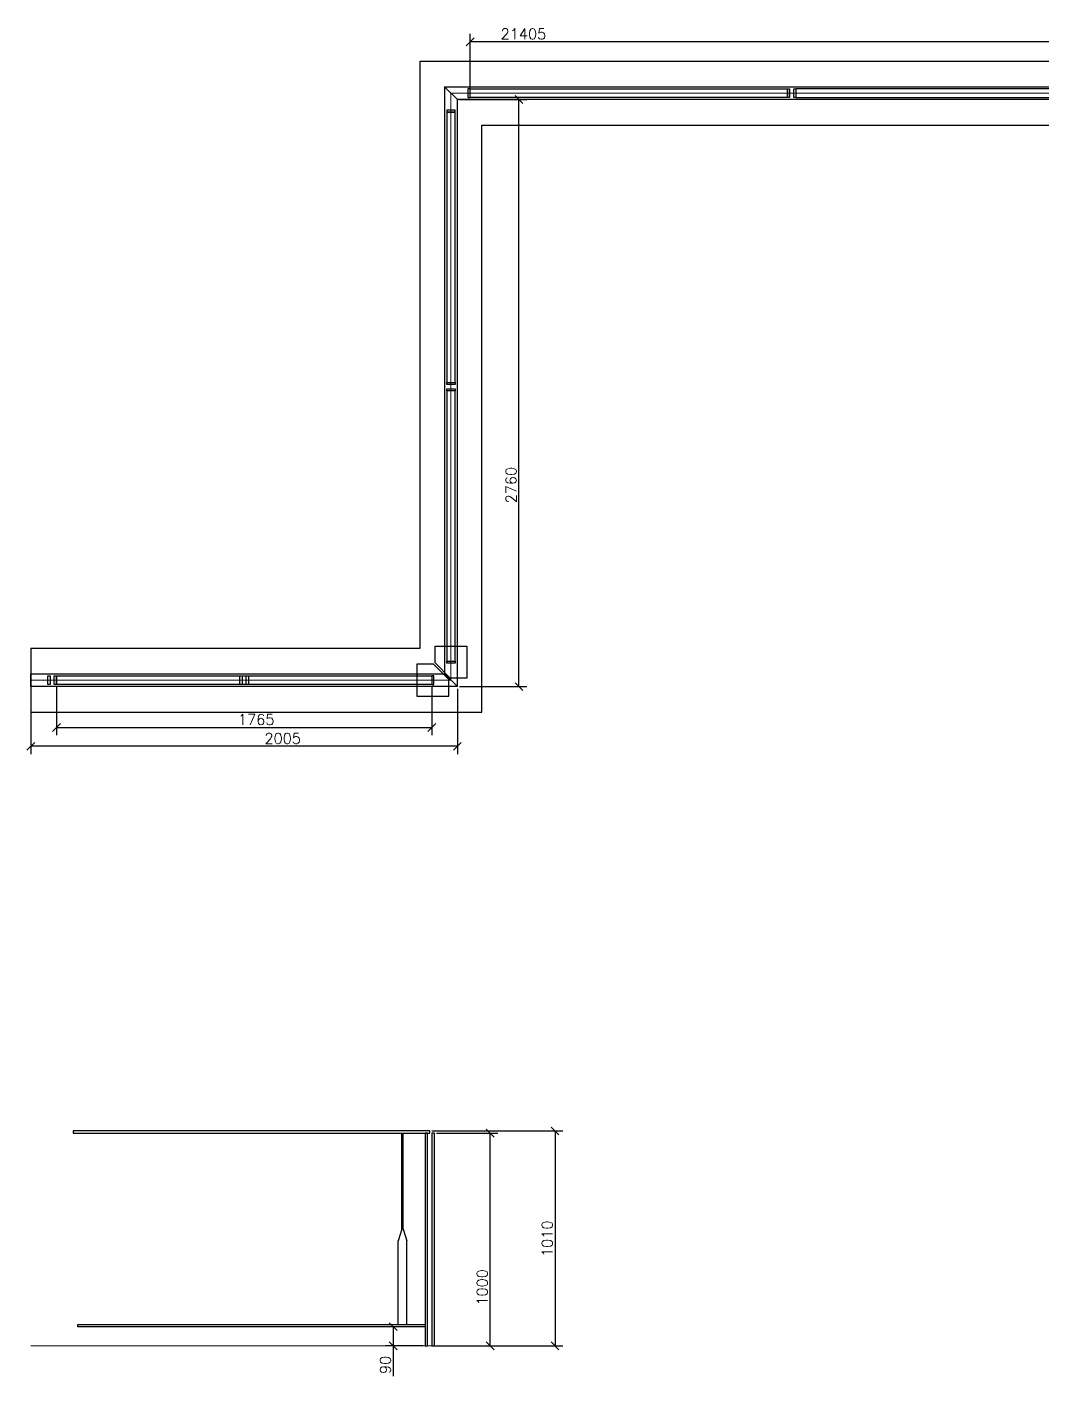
# Model space of a CAD drawing. Header units: millimetres. Extents: x -25270 to 56616, y 992 to 38275.
# Drawn here: x 9278 to 14046, y 29636 to 35978 of the extents above; entities that cross this region are included whole.
import ezdxf

# ---------------------------------------------------------------- set-up
doc = ezdxf.new("R2010")
doc.units = ezdxf.units.MM
doc.linetypes.add('AXES2', pattern=[1.125, 0.75, -0.125, 0.125, -0.125])
doc.layers.add('AXES', color=1, linetype='AXES2', lineweight=13)
doc.layers.add('Garde Corps', color=7, linetype='Continuous')
doc.layers.add('POTCACH', color=7, linetype='Continuous')
doc.styles.add('DETX4', font='romans.shx', dxfattribs={"height": 50})
doc.dimstyles.new('DETX4', dxfattribs={"dimtxt": 50, "dimasz": 37, "dimexe": 37, "dimexo": 10, "dimgap": 12, "dimtad": 1, "dimdec": 0, "dimdsep": 46, "dimtxsty": 'DETX4', "dimblk": 'OBLIQUE', "dimcen": 0.09, "dimadec": 0, "dimazin": 0, "dimtfac": 1, "dimtdec": 0, "dimtix": 1, "dimtofl": 0, "dimtmove": 0, "dimatfit": 3, "dimldrblk": 'OBLIQUE', "dimfxl": 1, "dimtolj": 1, "dimtzin": 0, "dimarcsym": 0})

# ---------------------------------------------------------------- blocks, each defined once
blk = doc.blocks.new('A$C643B79CD')
for p, q in [((17, 449), (17, 898)), ((23, 449), (23, 898)), ((17, 449), (23, 449)), ((0, 0), (0, 392.8)), ((40, 0), (40, 393.3))]:
    blk.add_line(p, q)
at = {"layer": 'POTCACH'}
for p, q in [((17, 449), (0, 392.8)), ((23, 449), (40, 393.3))]:
    blk.add_line(p, q, dxfattribs=at)
blk = doc.blocks.new('_OBLIQUE')
at = {"color": 0, "linetype": 'ByBlock'}
blk.add_line((-0.5, -0.5), (0.5, 0.5), dxfattribs=at)
blk = doc.blocks.new('*D163')
at = {"layer": 'Defpoints', "color": 0, "transparency": 16777216}
for p in [(9416.4, 32887.1), (11181.4, 32887.1), (11181.4, 32685.1)]:
    blk.add_point(p, dxfattribs=at)
at = {"layer": 'POTCACH', "color": 0, "lineweight": -2, "transparency": 16777216}
for p, q in [((9416.4, 32877.1), (9416.4, 32648.1)), ((11181.4, 32877.1), (11181.4, 32648.1)), ((9416.4, 32685.1), (11181.4, 32685.1))]:
    blk.add_line(p, q, dxfattribs=at)
at = {"layer": 'POTCACH', "color": 0, "lineweight": -2, "transparency": 16777216, "xscale": 37, "yscale": 37, "zscale": 37, "rotation": 180}
blk.add_blockref('_OBLIQUE', (9416.4, 32685.1), dxfattribs=at)
at = {"layer": 'POTCACH', "color": 0, "lineweight": -2, "transparency": 16777216, "xscale": 37, "yscale": 37, "zscale": 37}
blk.add_blockref('_OBLIQUE', (11181.4, 32685.1), dxfattribs=at)
at = {"layer": 'POTCACH', "color": 0, "transparency": 16777216, "insert": (10355.6, 32722.1), "char_height": 50, "attachment_point": 5, "style": 'DETX4'}
blk.add_mtext('\\A1;1765', dxfattribs=at)
blk = doc.blocks.new('*D164')
at = {"layer": 'Defpoints', "color": 0, "transparency": 16777216}
for p in [(11361.4, 35908.5), (11361.4, 35667.1), (32766.4, 35667.1)]:
    blk.add_point(p, dxfattribs=at)
at = {"layer": 'POTCACH', "color": 0, "lineweight": -2, "transparency": 16777216}
for p, q in [((11361.4, 35677.1), (11361.4, 35945.5)), ((32766.4, 35908.5), (11361.4, 35908.5)), ((32766.4, 35677.1), (32766.4, 35945.5))]:
    blk.add_line(p, q, dxfattribs=at)
at = {"layer": 'POTCACH', "color": 0, "lineweight": -2, "transparency": 16777216, "xscale": 37, "yscale": 37, "zscale": 37, "rotation": 180}
blk.add_blockref('_OBLIQUE', (11361.4, 35908.5), dxfattribs=at)
at = {"layer": 'POTCACH', "color": 0, "lineweight": -2, "transparency": 16777216, "xscale": 37, "yscale": 37, "zscale": 37}
blk.add_blockref('_OBLIQUE', (32766.4, 35908.5), dxfattribs=at)
at = {"layer": 'POTCACH', "color": 0, "transparency": 16777216, "insert": (11612.1, 35945.5), "char_height": 50, "attachment_point": 5, "style": 'DETX4'}
blk.add_mtext('\\A1;21405', dxfattribs=at)
blk = doc.blocks.new('*D168')
at = {"layer": 'Defpoints', "color": 0, "transparency": 16777216}
for p in [(11171.4, 30787.8), (11171.4, 29777.8), (11760.9, 29777.8)]:
    blk.add_point(p, dxfattribs=at)
at = {"layer": 'POTCACH', "color": 0, "lineweight": -2, "transparency": 16777216}
for p, q in [((11181.4, 30787.8), (11797.9, 30787.8)), ((11760.9, 30787.8), (11760.9, 29777.8)), ((11181.4, 29777.8), (11797.9, 29777.8))]:
    blk.add_line(p, q, dxfattribs=at)
at = {"layer": 'POTCACH', "color": 0, "lineweight": -2, "transparency": 16777216, "xscale": 37, "yscale": 37, "zscale": 37}
for p, rotation in [((11760.9, 30787.8), 90), ((11760.9, 29777.8), 270)]:
    blk.add_blockref('_OBLIQUE', p, dxfattribs=dict(at, rotation=rotation))
at = {"layer": 'POTCACH', "color": 0, "transparency": 16777216, "insert": (11723.9, 30281.2), "char_height": 50, "attachment_point": 5, "rotation": 90, "style": 'DETX4'}
blk.add_mtext('\\A1;1010', dxfattribs=at)
blk = doc.blocks.new('*D169')
at = {"layer": 'Defpoints', "color": 0, "transparency": 16777216}
for p in [(11193.4, 30777.8), (11455.4, 30777.8), (11193.4, 29777.8)]:
    blk.add_point(p, dxfattribs=at)
at = {"layer": 'POTCACH', "color": 0, "lineweight": -2, "transparency": 16777216}
for p, q in [((11203.4, 30777.8), (11492.4, 30777.8)), ((11455.4, 29777.8), (11455.4, 30777.8)), ((11203.4, 29777.8), (11492.4, 29777.8))]:
    blk.add_line(p, q, dxfattribs=at)
at = {"layer": 'POTCACH', "color": 0, "lineweight": -2, "transparency": 16777216, "xscale": 37, "yscale": 37, "zscale": 37}
for p, rotation in [((11455.4, 30777.8), 90), ((11455.4, 29777.8), 270)]:
    blk.add_blockref('_OBLIQUE', p, dxfattribs=dict(at, rotation=rotation))
at = {"layer": 'POTCACH', "color": 0, "transparency": 16777216, "insert": (11418.4, 30052.4), "char_height": 50, "attachment_point": 5, "rotation": 90, "style": 'DETX4'}
blk.add_mtext('\\A1;1000', dxfattribs=at)
blk = doc.blocks.new('*D170')
at = {"layer": 'Defpoints', "color": 0, "transparency": 16777216}
for p in [(11149.4, 29867.8), (11000, 29777.8), (11149.4, 29777.8)]:
    blk.add_point(p, dxfattribs=at)
at = {"layer": 'POTCACH', "color": 0, "lineweight": -2, "transparency": 16777216}
for p, q in [((11139.4, 29867.8), (10963, 29867.8)), ((11000, 29867.8), (11000, 29777.8)), ((11139.4, 29777.8), (10963, 29777.8)), ((11000, 29777.8), (11000, 29635.8))]:
    blk.add_line(p, q, dxfattribs=at)
at = {"layer": 'POTCACH', "color": 0, "lineweight": -2, "transparency": 16777216, "xscale": 37, "yscale": 37, "zscale": 37}
for p, rotation in [((11000, 29867.8), 90), ((11000, 29777.8), 270)]:
    blk.add_blockref('_OBLIQUE', p, dxfattribs=dict(at, rotation=rotation))
at = {"layer": 'POTCACH', "color": 0, "transparency": 16777216, "insert": (10963, 29688.3), "char_height": 50, "attachment_point": 5, "rotation": 90, "style": 'DETX4'}
blk.add_mtext('\\A1;90', dxfattribs=at)
blk = doc.blocks.new('*D257')
at = {"layer": 'Defpoints', "color": 0, "transparency": 16777216}
for p in [(9296.4, 32877.1), (11301.4, 32877.1), (9296.4, 32596.4)]:
    blk.add_point(p, dxfattribs=at)
at = {"layer": 'POTCACH', "color": 0, "lineweight": -2, "transparency": 16777216}
for p, q in [((9296.4, 32867.1), (9296.4, 32559.4)), ((11301.4, 32867.1), (11301.4, 32559.4)), ((11301.4, 32596.4), (9296.4, 32596.4))]:
    blk.add_line(p, q, dxfattribs=at)
at = {"layer": 'POTCACH', "color": 0, "lineweight": -2, "transparency": 16777216, "xscale": 37, "yscale": 37, "zscale": 37, "rotation": 180}
blk.add_blockref('_OBLIQUE', (9296.4, 32596.4), dxfattribs=at)
at = {"layer": 'POTCACH', "color": 0, "lineweight": -2, "transparency": 16777216, "xscale": 37, "yscale": 37, "zscale": 37}
blk.add_blockref('_OBLIQUE', (11301.4, 32596.4), dxfattribs=at)
at = {"layer": 'POTCACH', "color": 0, "transparency": 16777216, "insert": (10480.3, 32633.4), "char_height": 50, "attachment_point": 5, "style": 'DETX4'}
blk.add_mtext('\\A1;2005', dxfattribs=at)
blk = doc.blocks.new('*D258')
at = {"layer": 'Defpoints', "color": 0, "transparency": 16777216}
for p in [(11301.4, 35637.1), (11591.3, 35637.1), (11301.4, 32877.1)]:
    blk.add_point(p, dxfattribs=at)
at = {"layer": 'POTCACH', "color": 0, "lineweight": -2, "transparency": 16777216}
for p, q in [((11311.4, 35637.1), (11628.3, 35637.1)), ((11591.3, 32877.1), (11591.3, 35637.1)), ((11311.4, 32877.1), (11628.3, 32877.1))]:
    blk.add_line(p, q, dxfattribs=at)
at = {"layer": 'POTCACH', "color": 0, "lineweight": -2, "transparency": 16777216, "xscale": 37, "yscale": 37, "zscale": 37}
for p, rotation in [((11591.3, 35637.1), 90), ((11591.3, 32877.1), 270)]:
    blk.add_blockref('_OBLIQUE', p, dxfattribs=dict(at, rotation=rotation))
at = {"layer": 'POTCACH', "color": 0, "transparency": 16777216, "insert": (11554.3, 33824.5), "char_height": 50, "attachment_point": 5, "rotation": 90, "style": 'DETX4'}
blk.add_mtext('\\A1;2760', dxfattribs=at)

msp = doc.modelspace()

# ---------------------------------------------------------------- linework, layer by layer
for p, q in [((11126.4, 33057.1), (11126.4, 35817.1)), ((11126.4, 35817.1), (32816.4, 35817.1)), ((11416.4, 32757.1), (11416.4, 35517.1)), ((11416.4, 35517.1), (32816.4, 35517.1)), ((9296.4, 33057.1), (11126.4, 33057.1)), ((9296.4, 33057.1), (9296.4, 32757.1)), ((9296.4, 32757.1), (11416.4, 32757.1))]:
    msp.add_line(p, q)
at = {"layer": 'AXES'}
for p, q in [((11271.4, 32907.1), (11271.4, 35667.1)), ((11271.4, 35667.1), (32816.4, 35667.1)), ((9296.4, 32907.1), (11271.4, 32907.1)), ((9296.4, 29777.8), (11271.4, 29777.8))]:
    msp.add_line(p, q, dxfattribs=at)
at = {"layer": 'POTCACH'}
for points in [[(11241.4, 35697.1), (11241.4, 32937.1), (11301.4, 32877.1), (11301.4, 35637.1)], [(11241.4, 35697.1), (14404.9, 35697.1), (14404.9, 35637.1), (11301.4, 35637.1)], [(11361.4, 35687.1), (11351.4, 35687.1), (11351.4, 35647.1), (11361.4, 35647.1)], [(12853.1, 35647.1), (11361.4, 35647.1), (11361.4, 35687.1), (12853.1, 35687.1)], [(12853.1, 35687.1), (12863.1, 35687.1), (12863.1, 35647.1), (12853.1, 35647.1)], [(12883.1, 35687.1), (12893.1, 35687.1), (12893.1, 35647.1), (12883.1, 35647.1)], [(12893.1, 35647.1), (14384.9, 35647.1), (14384.9, 35687.1), (12893.1, 35687.1)], [(11291.4, 35577.1), (11291.4, 35587.1), (11251.4, 35587.1), (11251.4, 35577.1)], [(11251.4, 34307.1), (11291.4, 34307.1), (11291.4, 35577.1), (11251.4, 35577.1)], [(11291.4, 34307.1), (11291.4, 34297.1), (11251.4, 34297.1), (11251.4, 34307.1)], [(11291.4, 34277.1), (11291.4, 34267.1), (11251.4, 34267.1), (11251.4, 34277.1)], [(11251.4, 32997.1), (11291.4, 32997.1), (11291.4, 34267.1), (11251.4, 34267.1)], [(11346.4, 33067.1), (11346.4, 32917.1), (11268.4, 32917.1), (11196.4, 32989.2), (11196.4, 33067.1)], [(11111.4, 32832.1), (11261.4, 32832.1), (11261.4, 32910), (11189.3, 32982.1), (11111.4, 32982.1)], [(11291.4, 32997.1), (11291.4, 32987.1), (11251.4, 32987.1), (11251.4, 32997.1)], [(9296.4, 32937.1), (11241.4, 32937.1), (11301.4, 32877.1), (9296.4, 32877.1)], [(9386.4, 32887.1), (9376.4, 32887.1), (9376.4, 32927.1), (9386.4, 32927.1)], [(9416.4, 32887.1), (9406.4, 32887.1), (9406.4, 32927.1), (9416.4, 32927.1)], [(9416.4, 32927.1), (11181.4, 32927.1), (11181.4, 32887.1), (9416.4, 32887.1)], [(10288.9, 32887.1), (10278.9, 32887.1), (10278.9, 32927.1), (10288.9, 32927.1)], [(10318.9, 32887.1), (10308.9, 32887.1), (10308.9, 32927.1), (10318.9, 32927.1)], [(11181.4, 32887.1), (11191.4, 32887.1), (11191.4, 32927.1), (11181.4, 32927.1)], [(11171.4, 30787.8), (9494.6, 30787.8), (9494.6, 30777.8), (11171.4, 30777.8)], [(11149.4, 29777.8), (11161.4, 29777.8), (11161.4, 30777.8), (11149.4, 30777.8)], [(11181.4, 29777.8), (11193.4, 29777.8), (11193.4, 30777.8), (11181.4, 30777.8)], [(9516.6, 29877.8), (11149.4, 29877.8), (11149.4, 29867.8), (9516.6, 29867.8)]]:
    msp.add_lwpolyline(points, close=True, dxfattribs=at)

# ---------------------------------------------------------------- block references
at = {"layer": 'Garde Corps'}
msp.add_blockref('A$C643B79CD', (11023.3, 29877.8), dxfattribs=at)

# ---------------------------------------------------------------- dimensions: what is measured, and where the dimension line sits
at = {"layer": 'POTCACH'}
for base, p1, p2, angle, picture, middle, dimtype in [((11361.4, 35908.5), (32766.4, 35667.1), (11361.4, 35667.1), 180, '*D164', (11612.1, 35908.5), 161), ((11591.3, 35637.1), (11301.4, 32877.1), (11301.4, 35637.1), 90, '*D258', (11591.3, 33824.5), 160), ((11181.4, 32685.1), (9416.4, 32887.1), (11181.4, 32887.1), 0, '*D163', (10355.6, 32685.1), 161), ((11760.9, 29777.8), (11171.4, 30787.8), (11171.4, 29777.8), 90, '*D168', (11760.9, 30281.2), 160), ((11455.4, 30777.8), (11193.4, 29777.8), (11193.4, 30777.8), 90, '*D169', (11455.4, 30052.4), 160), ((11000, 29777.8), (11149.4, 29867.8), (11149.4, 29777.8), 90, '*D170', (11000, 29688.3), 160)]:
    dim = msp.add_linear_dim(base=base, p1=p1, p2=p2, angle=angle, dimstyle='DETX4', dxfattribs=at)
    dim.commit()
    dim.dimension.update_dxf_attribs({"geometry": picture, "text_midpoint": middle, "dimtype": dimtype})
dim = msp.add_linear_dim(base=(9296.4, 32596.4), p1=(11301.4, 32877.1), p2=(9296.4, 32877.1), dimstyle='DETX4', dxfattribs=at)
dim.commit()
dim.dimension.update_dxf_attribs({"geometry": '*D257', "text_midpoint": (10480.3, 32596.4), "dimtype": 160})

doc.saveas('drawing.dxf')
